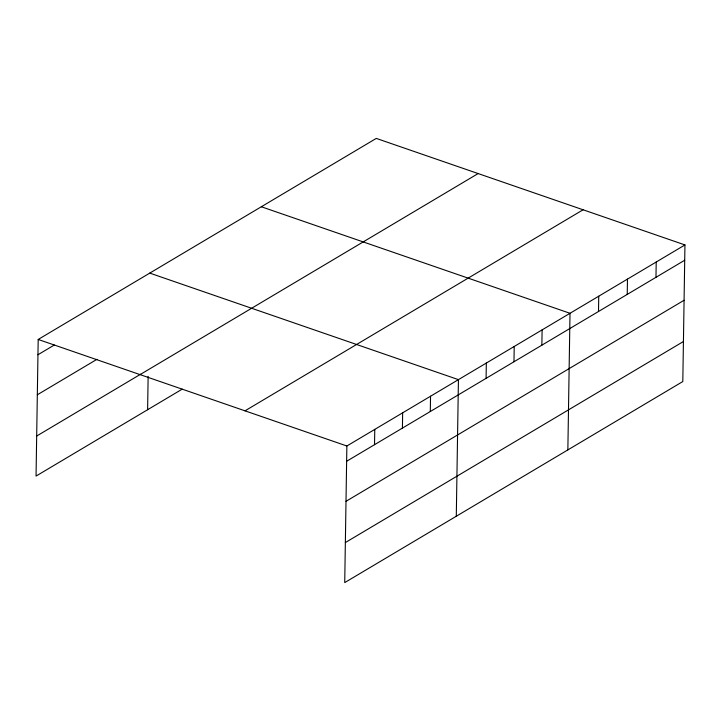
<?xml version="1.0" encoding="UTF-8"?>
<svg xmlns="http://www.w3.org/2000/svg" width="721" height="721" viewBox="0 0 721 721"><rect width="100%" height="100%" fill="white"/><g stroke="black" fill="none" stroke-linecap="round" stroke-linejoin="round"><path stroke-width="1.08" d="M684.95 244.933L346.873 445.993L344.728 582.595L682.805 381.544L684.95 244.933L376.272 138.405L38.195 339.456L36.05 476.067L182.242 389.124M147.616 409.717L148.138 376.353M374.523 444.695L374.767 429.401M402.417 428.112L402.651 412.818M430.302 411.52L430.545 396.235M456.294 516.254L458.439 379.643L149.761 273.106M486.089 378.345L486.333 363.06M513.983 361.762L514.217 346.468M541.868 345.17L542.111 329.885M567.86 449.904L570.005 313.293L261.326 206.756M598.502 311.499L598.736 296.205M627.234 294.402L627.477 279.117M655.975 277.315L656.209 262.029M37.952 354.75L54.309 345.026M37.33 394.784L96.956 359.319M36.681 436.034L140.55 374.253M140.063 374.614L478.14 173.554M245.005 410.835L583.091 209.775M346.63 461.278L684.707 260.227M345.999 501.32L684.085 300.26M345.359 542.562L683.436 341.511M38.195 339.456L346.873 445.993"/></g></svg>
